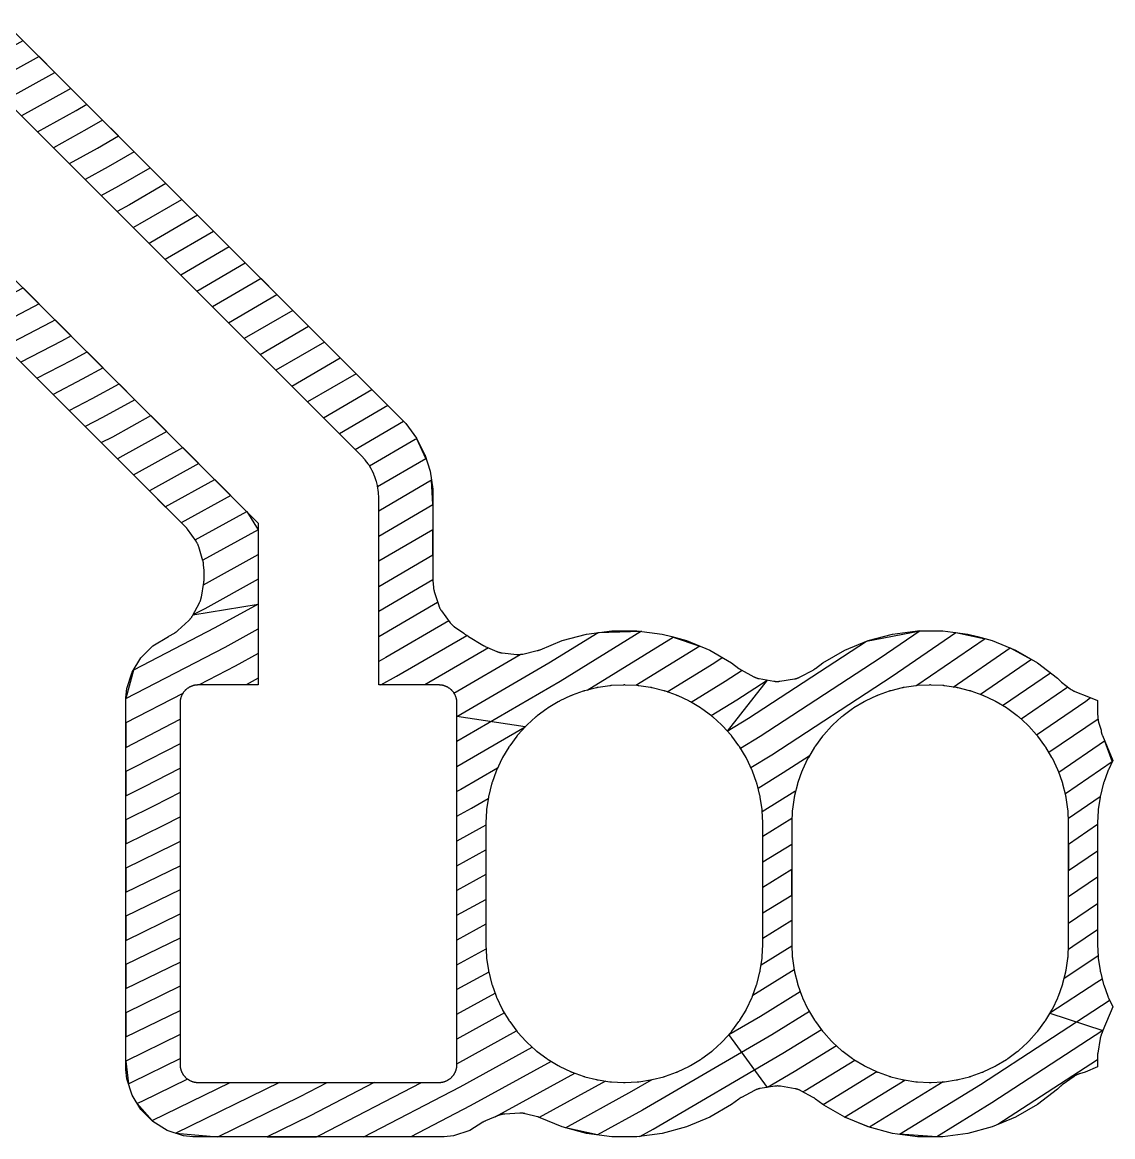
# Model space of a CAD drawing. Header units: metres. Extents: x 100 to 171, y -146 to -25.
# Drawn here: x 129.46 to 138.52, y -134.6 to -125.35 of the extents above; entities that cross this region are included whole.
import ezdxf

# ---------------------------------------------------------------- set-up
doc = ezdxf.new("R2010")
doc.units = ezdxf.units.M

msp = doc.modelspace()

# ---------------------------------------------------------------- linework, layer by layer
for points in [[(110.0063, -108.0917), (131.4198, -129.5052), (131.4198, -130.85), (130.92, -130.85), (130.9163, -130.85), (130.9126, -130.8502), (130.909, -130.8504), (130.9053, -130.8507), (130.9016, -130.8511), (130.898, -130.8516), (130.8944, -130.8522), (130.8907, -130.8529), (130.8871, -130.8536), (130.8836, -130.8545), (130.88, -130.8554), (130.8765, -130.8565), (130.8729, -130.8576), (130.8695, -130.8588), (130.866, -130.8601), (130.8626, -130.8614), (130.8592, -130.8629), (130.8559, -130.8644), (130.8526, -130.866), (130.8493, -130.8677), (130.8461, -130.8695), (130.8429, -130.8713), (130.8398, -130.8733), (130.8367, -130.8753), (130.8336, -130.8774), (130.8306, -130.8795), (130.8277, -130.8817), (130.8248, -130.884), (130.822, -130.8864), (130.8193, -130.8889), (130.8166, -130.8914), (130.8139, -130.8939), (130.8114, -130.8966), (130.8089, -130.8993), (130.8064, -130.902), (130.804, -130.9048), (130.8017, -130.9077), (130.7995, -130.9106), (130.7974, -130.9136), (130.7953, -130.9167), (130.7933, -130.9198), (130.7913, -130.9229), (130.7895, -130.9261), (130.7877, -130.9293), (130.786, -130.9326), (130.7844, -130.9359), (130.7829, -130.9392), (130.7814, -130.9426), (130.7801, -130.946), (130.7788, -130.9495), (130.7776, -130.9529), (130.7765, -130.9565), (130.7754, -130.96), (130.7745, -130.9636), (130.7736, -130.9671), (130.7729, -130.9707), (130.7722, -130.9744), (130.7716, -130.978), (130.7711, -130.9816), (130.7707, -130.9853), (130.7704, -130.989), (130.7702, -130.9926), (130.77, -130.9963), (130.77, -131), (130.77, -134), (130.77, -134.0037), (130.7702, -134.0074), (130.7704, -134.011), (130.7707, -134.0147), (130.7711, -134.0184), (130.7716, -134.022), (130.7722, -134.0256), (130.7729, -134.0293), (130.7736, -134.0329), (130.7745, -134.0364), (130.7754, -134.04), (130.7765, -134.0435), (130.7776, -134.0471), (130.7788, -134.0505), (130.7801, -134.054), (130.7814, -134.0574), (130.7829, -134.0608), (130.7844, -134.0641), (130.786, -134.0674), (130.7877, -134.0707), (130.7895, -134.0739), (130.7913, -134.0771), (130.7933, -134.0802), (130.7953, -134.0833), (130.7974, -134.0864), (130.7995, -134.0894), (130.8017, -134.0923), (130.804, -134.0952), (130.8064, -134.098), (130.8089, -134.1007), (130.8114, -134.1034), (130.8139, -134.1061), (130.8166, -134.1086), (130.8193, -134.1111), (130.822, -134.1136), (130.8248, -134.116), (130.8277, -134.1183), (130.8306, -134.1205), (130.8336, -134.1226), (130.8367, -134.1247), (130.8398, -134.1267), (130.8429, -134.1287), (130.8461, -134.1305), (130.8493, -134.1323), (130.8526, -134.134), (130.8559, -134.1356), (130.8592, -134.1371), (130.8626, -134.1386), (130.866, -134.1399), (130.8695, -134.1412), (130.8729, -134.1424), (130.8765, -134.1435), (130.88, -134.1446), (130.8836, -134.1455), (130.8871, -134.1464), (130.8907, -134.1471), (130.8944, -134.1478), (130.898, -134.1484), (130.9016, -134.1489), (130.9053, -134.1493), (130.909, -134.1496), (130.9126, -134.1498), (130.9163, -134.15), (130.92, -134.15), (132.92, -134.15), (132.9237, -134.15), (132.9274, -134.1498), (132.931, -134.1496), (132.9347, -134.1493), (132.9384, -134.1489), (132.942, -134.1484), (132.9456, -134.1478), (132.9493, -134.1471), (132.9529, -134.1464), (132.9564, -134.1455), (132.96, -134.1446), (132.9635, -134.1435), (132.9671, -134.1424), (132.9705, -134.1412), (132.974, -134.1399), (132.9774, -134.1386), (132.9808, -134.1371), (132.9841, -134.1356), (132.9874, -134.134), (132.9907, -134.1323), (132.9939, -134.1305), (132.9971, -134.1287), (133.0002, -134.1267), (133.0033, -134.1247), (133.0064, -134.1226), (133.0094, -134.1205), (133.0123, -134.1183), (133.0152, -134.116), (133.018, -134.1136), (133.0207, -134.1111), (133.0234, -134.1086), (133.0261, -134.1061), (133.0286, -134.1034), (133.0311, -134.1007), (133.0336, -134.098), (133.036, -134.0952), (133.0383, -134.0923), (133.0405, -134.0894), (133.0426, -134.0864), (133.0447, -134.0833), (133.0467, -134.0802), (133.0487, -134.0771), (133.0505, -134.0739), (133.0523, -134.0707), (133.054, -134.0674), (133.0556, -134.0641), (133.0571, -134.0608), (133.0586, -134.0574), (133.0599, -134.054), (133.0612, -134.0505), (133.0624, -134.0471), (133.0635, -134.0435), (133.0646, -134.04), (133.0655, -134.0364), (133.0664, -134.0329), (133.0671, -134.0293), (133.0678, -134.0256), (133.0684, -134.022), (133.0689, -134.0184), (133.0693, -134.0147), (133.0696, -134.011), (133.0698, -134.0074), (133.07, -134.0037), (133.07, -134), (133.07, -131), (133.07, -130.9963), (133.0698, -130.9926), (133.0696, -130.989), (133.0693, -130.9853), (133.0689, -130.9816), (133.0684, -130.978), (133.0678, -130.9744), (133.0671, -130.9707), (133.0664, -130.9671), (133.0655, -130.9636), (133.0646, -130.96), (133.0635, -130.9565), (133.0624, -130.9529), (133.0612, -130.9495), (133.0599, -130.946), (133.0586, -130.9426), (133.0571, -130.9392), (133.0556, -130.9359), (133.054, -130.9326), (133.0523, -130.9293), (133.0505, -130.9261), (133.0487, -130.9229), (133.0467, -130.9198), (133.0447, -130.9167), (133.0426, -130.9136), (133.0405, -130.9106), (133.0383, -130.9077), (133.036, -130.9048), (133.0336, -130.902), (133.0311, -130.8993), (133.0286, -130.8966), (133.0261, -130.8939), (133.0234, -130.8914), (133.0207, -130.8889), (133.018, -130.8864), (133.0152, -130.884), (133.0123, -130.8817), (133.0094, -130.8795), (133.0064, -130.8774), (133.0033, -130.8753), (133.0002, -130.8733), (132.9971, -130.8713), (132.9939, -130.8695), (132.9907, -130.8677), (132.9874, -130.866), (132.9841, -130.8644), (132.9808, -130.8629), (132.9774, -130.8614), (132.974, -130.8601), (132.9705, -130.8588), (132.9671, -130.8576), (132.9635, -130.8565), (132.96, -130.8554), (132.9564, -130.8545), (132.9529, -130.8536), (132.9493, -130.8529), (132.9456, -130.8522), (132.942, -130.8516), (132.9384, -130.8511), (132.9347, -130.8507), (132.931, -130.8504), (132.9274, -130.8502), (132.9237, -130.85), (132.92, -130.85), (132.4202, -130.85), (132.4202, -129.298), (132.4201, -129.2943), (132.42, -129.2906), (132.4183, -129.2563), (132.4181, -129.2526), (132.4178, -129.249), (132.4174, -129.2453), (132.4169, -129.2417), (132.4118, -129.2077), (132.4112, -129.204), (132.4106, -129.2004), (132.4098, -129.1968), (132.409, -129.1932), (132.4006, -129.1599), (132.3997, -129.1563), (132.3986, -129.1528), (132.3975, -129.1493), (132.3963, -129.1458), (132.3848, -129.1135), (132.3835, -129.11), (132.3821, -129.1066), (132.3807, -129.1032), (132.3791, -129.0999), (132.3644, -129.0688), (132.3628, -129.0655), (132.3611, -129.0622), (132.3593, -129.059), (132.3575, -129.0558), (132.3398, -129.0263), (132.3379, -129.0232), (132.3359, -129.0201), (132.3338, -129.0171), (132.3316, -129.0141), (132.3112, -128.9865), (132.3089, -128.9836), (132.3066, -128.9807), (132.3043, -128.9779), (132.3018, -128.9751), (132.2788, -128.9497), (132.2762, -128.947), (132.2737, -128.9443), (110.8602, -107.5308)], [(127.1201, -123.1539), (132.645, -128.6788), (132.7329, -128.7998), (132.8009, -128.9333), (132.8018, -128.9359), (132.8471, -129.0754), (132.8705, -129.2232), (132.8705, -129.9749), (132.8705, -129.9784), (132.8707, -129.982), (132.8709, -129.9855), (132.8747, -130.0386), (132.875, -130.0421), (132.8753, -130.0457), (132.8758, -130.0492), (132.8763, -130.0527), (132.877, -130.0562), (132.8777, -130.0597), (132.8785, -130.0631), (132.8793, -130.0666), (132.8803, -130.07), (132.8813, -130.0734), (132.9186, -130.1907), (132.9198, -130.1943), (132.9211, -130.1979), (132.9225, -130.2015), (132.924, -130.205), (132.9255, -130.2085), (132.9272, -130.2119), (132.9289, -130.2153), (132.9307, -130.2187), (132.9327, -130.222), (132.9347, -130.2252), (132.9367, -130.2284), (132.9389, -130.2316), (132.9411, -130.2347), (133.0145, -130.3335), (133.0168, -130.3366), (133.0192, -130.3395), (133.0216, -130.3425), (133.0242, -130.3453), (133.0268, -130.3481), (133.0295, -130.3508), (133.0322, -130.3535), (133.035, -130.356), (133.0379, -130.3585), (133.0409, -130.361), (133.0439, -130.3633), (133.0469, -130.3656), (133.05, -130.3678), (133.1258, -130.4198), (133.127, -130.4208), (133.1299, -130.4231), (133.1329, -130.4253), (133.1359, -130.4274), (133.1389, -130.4295), (133.1421, -130.4314), (133.1483, -130.4353), (133.1515, -130.4375), (133.1545, -130.4395), (133.1575, -130.4414), (133.1605, -130.4432), (133.1636, -130.445), (133.1667, -130.4466), (133.1668, -130.4467), (133.2846, -130.5194), (133.2877, -130.5212), (133.2908, -130.5229), (133.2939, -130.5246), (133.297, -130.5262), (133.3002, -130.5278), (133.3035, -130.5292), (133.4005, -130.5715), (133.4038, -130.5729), (133.4071, -130.5742), (133.4104, -130.5754), (133.4138, -130.5765), (133.4172, -130.5776), (133.4206, -130.5786), (133.424, -130.5795), (133.4275, -130.5803), (133.4309, -130.581), (133.4344, -130.5817), (133.4379, -130.5823), (133.4414, -130.5827), (133.4449, -130.5832), (133.5674, -130.5959), (133.5712, -130.5962), (133.575, -130.5964), (133.5788, -130.5966), (133.5826, -130.5967), (133.5865, -130.5966), (133.5903, -130.5965), (133.5941, -130.5962), (133.5979, -130.5959), (133.6017, -130.5955), (133.6055, -130.5949), (133.6092, -130.5943), (133.613, -130.5936), (133.6167, -130.5928), (133.7366, -130.565), (133.7401, -130.5642), (133.7435, -130.5633), (133.7469, -130.5623), (133.7503, -130.5612), (133.7536, -130.56), (133.7569, -130.5588), (133.7602, -130.5575), (133.9444, -130.4812), (134.1471, -130.4269), (134.3551, -130.3995), (134.5649, -130.3995), (134.7729, -130.4269), (134.8541, -130.4486), (134.9756, -130.4812), (135.1694, -130.5615), (135.3511, -130.6664), (135.411, -130.7123), (135.4142, -130.7147), (135.4174, -130.717), (135.4207, -130.7192), (135.4241, -130.7213), (135.4275, -130.7233), (135.4309, -130.7253), (135.5347, -130.7814), (135.538, -130.7832), (135.5414, -130.7848), (135.5448, -130.7864), (135.5482, -130.7879), (135.5517, -130.7893), (135.5552, -130.7906), (135.5587, -130.7918), (135.5623, -130.793), (135.5658, -130.794), (135.5695, -130.795), (135.5731, -130.7958), (135.5767, -130.7966), (135.5804, -130.7973), (135.7017, -130.8184), (135.7055, -130.819), (135.7093, -130.8195), (135.7131, -130.8199), (135.7169, -130.8202), (135.7207, -130.8205), (135.7245, -130.8206), (135.7283, -130.8206), (135.7321, -130.8205), (135.7359, -130.8204), (135.7397, -130.8201), (135.7435, -130.8198), (135.7473, -130.8193), (135.7511, -130.8187), (135.8727, -130.7993), (135.8764, -130.7987), (135.8802, -130.7979), (135.8839, -130.7971), (135.8876, -130.7961), (135.8913, -130.7951), (135.8949, -130.794), (135.8985, -130.7928), (135.9021, -130.7915), (135.9057, -130.7901), (135.9092, -130.7886), (135.9127, -130.787), (135.9161, -130.7854), (135.9195, -130.7836), (136.0282, -130.7258), (136.0313, -130.7241), (136.0343, -130.7223), (136.0374, -130.7204), (136.0403, -130.7185), (136.0433, -130.7165), (136.0462, -130.7145), (136.049, -130.7123), (136.1089, -130.6664), (136.2906, -130.5615), (136.4844, -130.4812), (136.6871, -130.4269), (136.8951, -130.3995), (137.1049, -130.3995), (137.3129, -130.4269), (137.3941, -130.4486), (137.5156, -130.4812), (137.7094, -130.5615), (137.8911, -130.6664), (138.0575, -130.7941), (138.0766, -130.8132), (138.0793, -130.8158), (138.082, -130.8183), (138.0848, -130.8207), (138.0876, -130.8231), (138.0905, -130.8255), (138.1635, -130.8822), (138.1664, -130.8844), (138.1693, -130.8865), (138.1723, -130.8886), (138.1753, -130.8906), (138.1784, -130.8925), (138.1815, -130.8943), (138.1847, -130.896), (138.1879, -130.8977), (138.1911, -130.8993), (138.1944, -130.9008), (138.1977, -130.9023), (138.2011, -130.9036), (138.3144, -130.9479), (138.39, -130.9791), (138.39, -131.0693), (138.39, -131.0725), (138.3901, -131.0756), (138.3903, -131.0788), (138.3933, -131.1261), (138.3936, -131.1299), (138.394, -131.1336), (138.3945, -131.1374), (138.395, -131.1412), (138.3957, -131.1449), (138.3965, -131.1487), (138.3973, -131.1524), (138.3983, -131.1561), (138.3994, -131.1597), (138.4192, -131.2259), (138.4194, -131.2275), (138.4198, -131.2312), (138.4203, -131.2348), (138.4209, -131.2385), (138.4215, -131.2421), (138.4223, -131.2457), (138.4232, -131.2493), (138.4241, -131.2528), (138.4251, -131.2563), (138.4262, -131.2599), (138.4274, -131.2633), (138.4287, -131.2668), (138.4301, -131.2702), (138.4689, -131.364), (138.5161, -131.4779), (138.4805, -131.5532), (138.479, -131.5565), (138.4775, -131.5599), (138.4762, -131.5633), (138.4749, -131.5668), (138.4418, -131.6592), (138.4406, -131.6627), (138.4395, -131.6662), (138.4385, -131.6697), (138.4376, -131.6733), (138.4137, -131.7685), (138.4129, -131.772), (138.4121, -131.7756), (138.4114, -131.7793), (138.4108, -131.7829), (138.3964, -131.88), (138.3959, -131.8836), (138.3955, -131.8873), (138.3952, -131.8909), (138.395, -131.8946), (138.3902, -131.9926), (138.39, -131.9963), (138.39, -132), (138.39, -133), (138.39, -133.0037), (138.3902, -133.0074), (138.395, -133.1054), (138.3952, -133.1091), (138.3955, -133.1127), (138.3959, -133.1164), (138.3964, -133.12), (138.4108, -133.2171), (138.4114, -133.2207), (138.4121, -133.2244), (138.4129, -133.228), (138.4137, -133.2315), (138.4376, -133.3267), (138.4385, -133.3303), (138.4395, -133.3338), (138.4406, -133.3373), (138.4418, -133.3408), (138.4749, -133.4332), (138.4762, -133.4367), (138.4775, -133.4401), (138.479, -133.4435), (138.4805, -133.4468), (138.5161, -133.5221), (138.4348, -133.7185), (138.4301, -133.7298), (138.4285, -133.7339), (138.4201, -133.7559), (138.4188, -133.7594), (138.4176, -133.7629), (138.4165, -133.7665), (138.4155, -133.7701), (138.4146, -133.7737), (138.4137, -133.7773), (138.413, -133.7809), (138.4123, -133.7846), (138.392, -133.906), (138.3915, -133.9095), (138.391, -133.913), (138.3907, -133.9166), (138.3904, -133.9201), (138.3902, -133.9236), (138.39, -133.9272), (138.39, -133.9307), (138.39, -134.0211), (138.2881, -134.0633), (138.2401, -134.0776), (138.2364, -134.0787), (138.2328, -134.08), (138.2292, -134.0813), (138.2257, -134.0827), (138.2222, -134.0842), (138.2187, -134.0858), (138.2153, -134.0875), (138.2119, -134.0892), (138.2086, -134.0911), (138.2053, -134.093), (138.202, -134.095), (138.1988, -134.0971), (138.1957, -134.0993), (138.0955, -134.1708), (138.0927, -134.1729), (138.0898, -134.1751), (138.0871, -134.1773), (138.0844, -134.1796), (138.0817, -134.182), (138.0791, -134.1844), (138.0766, -134.1868), (138.0575, -134.2059), (137.8911, -134.3336), (137.7094, -134.4385), (137.5156, -134.5188), (137.3129, -134.5731), (137.1049, -134.6005), (136.8951, -134.6005), (136.6871, -134.5731), (136.4844, -134.5188), (136.2906, -134.4385), (136.1178, -134.3388), (136.1089, -134.3336), (136.049, -134.2877), (136.0458, -134.2853), (136.0426, -134.283), (136.0393, -134.2808), (136.0359, -134.2787), (136.0325, -134.2767), (136.0291, -134.2747), (135.9253, -134.2186), (135.922, -134.2168), (135.9186, -134.2152), (135.9152, -134.2136), (135.9118, -134.2121), (135.9083, -134.2107), (135.9048, -134.2094), (135.9013, -134.2082), (135.8977, -134.207), (135.8941, -134.206), (135.8905, -134.205), (135.8869, -134.2042), (135.8832, -134.2034), (135.8796, -134.2027), (135.7583, -134.1816), (135.7545, -134.181), (135.7507, -134.1805), (135.7469, -134.1801), (135.7431, -134.1797), (135.7393, -134.1795), (135.7355, -134.1794), (135.7317, -134.1794), (135.7279, -134.1795), (135.7241, -134.1796), (135.7203, -134.1799), (135.7165, -134.1802), (135.7127, -134.1807), (135.7089, -134.1813), (135.5873, -134.2007), (135.5836, -134.2013), (135.5798, -134.2021), (135.5761, -134.2029), (135.5724, -134.2039), (135.5687, -134.2049), (135.5651, -134.206), (135.5615, -134.2072), (135.5579, -134.2085), (135.5543, -134.2099), (135.5508, -134.2114), (135.5473, -134.213), (135.5439, -134.2146), (135.5405, -134.2164), (135.4318, -134.2742), (135.4287, -134.2759), (135.4257, -134.2777), (135.4226, -134.2796), (135.4197, -134.2815), (135.4167, -134.2835), (135.4138, -134.2855), (135.411, -134.2877), (135.3511, -134.3336), (135.1694, -134.4385), (134.9756, -134.5188), (134.7729, -134.5731), (134.5649, -134.6005), (134.3551, -134.6005), (134.1471, -134.5731), (133.9444, -134.5188), (133.7602, -134.4425), (133.7569, -134.4412), (133.7536, -134.44), (133.7503, -134.4388), (133.7469, -134.4377), (133.7435, -134.4367), (133.74, -134.4358), (133.6375, -134.4095), (133.634, -134.4087), (133.6306, -134.4079), (133.6271, -134.4073), (133.6236, -134.4067), (133.6201, -134.4061), (133.6166, -134.4057), (133.613, -134.4054), (133.6095, -134.4051), (133.606, -134.4049), (133.6024, -134.4049), (133.5989, -134.4048), (133.5953, -134.4049), (133.5918, -134.4051), (133.4689, -134.412), (133.4651, -134.4123), (133.4613, -134.4127), (133.4575, -134.4131), (133.4537, -134.4137), (133.4499, -134.4143), (133.4462, -134.4151), (133.4425, -134.4159), (133.4388, -134.4169), (133.4351, -134.4179), (133.4315, -134.419), (133.4278, -134.4202), (133.4243, -134.4215), (133.4207, -134.4229), (133.3067, -134.4694), (133.3034, -134.4708), (133.3002, -134.4723), (133.297, -134.4738), (133.2939, -134.4754), (133.2907, -134.4771), (133.2877, -134.4788), (133.2846, -134.4806), (133.1755, -134.5479), (133.0412, -134.5924), (132.9624, -134.6005), (130.8776, -134.6005), (130.7988, -134.5924), (130.6645, -134.5479), (130.545, -134.4742), (130.4458, -134.375), (130.3721, -134.2555), (130.3276, -134.1212), (130.3195, -134.0424), (130.3195, -130.9576), (130.3276, -130.8788), (130.3721, -130.7445), (130.4457, -130.625), (130.545, -130.5258), (130.6732, -130.4467), (130.6733, -130.4466), (130.6765, -130.4449), (130.723, -130.4191), (130.726, -130.4173), (130.7291, -130.4155), (130.7321, -130.4136), (130.735, -130.4116), (130.7379, -130.4096), (130.7408, -130.4074), (130.7436, -130.4053), (130.7463, -130.403), (130.749, -130.4007), (130.7517, -130.3983), (130.8422, -130.315), (130.845, -130.3123), (130.8477, -130.3096), (130.8503, -130.3069), (130.8529, -130.3041), (130.8554, -130.3012), (130.8578, -130.2982), (130.8602, -130.2952), (130.8624, -130.2921), (130.8646, -130.289), (130.8667, -130.2858), (130.8688, -130.2826), (130.8707, -130.2793), (130.8726, -130.276), (130.9312, -130.1677), (130.9329, -130.1643), (130.9346, -130.1609), (130.9362, -130.1574), (130.9377, -130.1539), (130.9391, -130.1504), (130.9405, -130.1468), (130.9417, -130.1432), (130.9429, -130.1396), (130.9439, -130.1359), (130.9449, -130.1322), (130.9457, -130.1285), (130.9465, -130.1248), (130.9472, -130.121), (130.9675, -129.9996), (130.968, -129.9961), (130.9685, -129.9926), (130.9688, -129.989), (130.9691, -129.9855), (130.9693, -129.982), (130.9695, -129.9784), (130.9695, -129.9749), (130.9695, -129.9088), (130.9695, -129.9057), (130.9694, -129.9026), (130.9692, -129.8995), (130.9663, -129.8532), (130.9661, -129.8494), (130.9657, -129.8457), (130.9652, -129.8419), (130.9646, -129.8381), (130.964, -129.8344), (130.9632, -129.8307), (130.9624, -129.827), (130.9614, -129.8233), (130.9604, -129.8197), (130.9253, -129.7017), (130.9241, -129.6981), (130.9229, -129.6944), (130.9216, -129.6909), (130.9202, -129.6873), (130.9187, -129.6838), (130.9171, -129.6803), (130.9154, -129.6769), (130.9136, -129.6735), (130.9118, -129.6702), (130.9099, -129.6669), (130.9078, -129.6637), (130.9058, -129.6605), (130.9036, -129.6573), (130.832, -129.5571), (130.8299, -129.5543), (130.8278, -129.5515), (130.8256, -129.5487), (130.8233, -129.546), (130.8209, -129.5434), (130.8185, -129.5408), (130.816, -129.5382), (109.635, -108.3572)], [(129.8631, -125.8969), (129.8188, -125.9227), (129.4533, -126.1239), (129.3207, -125.9914), (129.7301, -125.7661), (129.7315, -125.7653), (129.599, -125.6328), (129.1882, -125.8589), (129.0557, -125.7264), (129.4665, -125.5003)], [(129.5858, -126.2564), (129.9076, -126.0793), (129.9947, -126.0285)], [(129.8508, -126.5214), (130.085, -126.3925), (130.258, -126.2917), (130.1263, -126.1601), (129.9963, -126.2359), (129.7183, -126.3889)], [(130.916, -126.9498), (130.5286, -127.1756), (130.5134, -127.184), (130.3809, -127.0515), (130.4399, -127.019), (130.7844, -126.8182), (130.6528, -126.6866), (130.3512, -126.8624), (130.2483, -126.919), (130.1158, -126.7865), (130.2625, -126.7058), (130.5212, -126.555), (130.3896, -126.4234), (130.1737, -126.5492), (129.9833, -126.654)], [(130.6453, -127.3159), (131.0477, -127.0814)], [(131.435, -128.1056), (131.8373, -127.8711), (131.7057, -127.7395), (131.3034, -127.974), (131.1718, -127.8424), (131.5741, -127.6079), (131.4425, -127.4763), (131.0401, -127.7108), (130.9085, -127.5792), (131.3109, -127.3447), (131.1793, -127.2131), (130.7769, -127.4476)], [(129.0477, -127.7699), (129.467, -127.5524), (129.6005, -127.6859), (129.1812, -127.9035)], [(129.3147, -128.037), (129.702, -127.836), (129.7334, -127.8188), (129.8659, -127.9513), (129.7869, -127.9948), (129.4482, -128.1705), (129.5818, -128.304), (129.8717, -128.1535), (129.9984, -128.0838), (130.1309, -128.2163), (129.9566, -128.3123), (129.7153, -128.4375), (129.8488, -128.571), (130.0414, -128.471), (130.2634, -128.3488), (130.396, -128.4813), (130.1263, -128.6297), (129.9823, -128.7045), (130.1158, -128.838), (130.2111, -128.7885), (130.5285, -128.6138), (130.661, -128.7463), (130.296, -128.9472), (130.2493, -128.9715), (130.3827, -129.1049), (130.7935, -128.8789), (130.926, -129.0114), (130.5152, -129.2375), (130.6478, -129.37), (131.0585, -129.1439), (131.191, -129.2764), (130.7803, -129.5025)], [(131.6982, -128.3689), (132.1006, -128.1344), (131.969, -128.0028), (131.5666, -128.2373)], [(131.9615, -128.6321), (132.3638, -128.3976), (132.2322, -128.266), (131.8298, -128.5005)], [(132.2247, -128.8953), (132.627, -128.6608), (132.4954, -128.5292), (132.0931, -128.7637)], [(132.4111, -129.2033), (132.8126, -128.9693), (132.7358, -128.8054), (132.723, -128.8132), (132.3444, -129.0339)], [(132.8705, -129.9772), (132.4202, -130.2397), (132.4202, -130.0313), (132.8705, -129.7689), (132.8705, -129.5606), (132.4202, -129.823), (132.4202, -129.6147), (132.8705, -129.3522), (132.859, -129.1506), (132.4202, -129.4064)], [(130.8947, -129.6449), (131.3236, -129.4089), (131.4198, -129.5614), (130.959, -129.815)], [(130.9645, -130.0174), (131.4198, -129.7668), (131.4198, -129.9723), (130.9748, -130.2172), (130.8769, -130.268), (131.4198, -130.1777), (131.0596, -130.376), (130.3828, -130.7271), (130.3195, -130.9627), (131.1445, -130.5347), (131.4198, -130.3832), (131.4198, -130.5886), (131.2293, -130.6934), (130.9276, -130.85)], [(133.0023, -130.3171), (132.4805, -130.6212), (132.4202, -130.6544), (132.4202, -130.448), (132.9097, -130.1627)], [(133.3319, -130.5416), (132.8027, -130.85), (132.438, -130.85), (132.5692, -130.7778), (133.1523, -130.438)], [(133.07, -131.5275), (133.6376, -131.1967), (133.07, -131.1109), (133.8335, -130.6659), (134.2416, -130.4144), (134.6012, -130.4043), (133.926, -130.8203), (133.07, -131.3192)], [(134.1509, -130.8931), (134.8668, -130.452), (135.0874, -130.5275), (134.5566, -130.8546)], [(135.1807, -131.1043), (135.3948, -130.9723), (135.6462, -130.8088), (135.3151, -131.2328), (135.4911, -131.1244), (136.4717, -130.4865), (136.9173, -130.3995), (136.5854, -130.6272), (135.5874, -131.2765), (135.4255, -131.3762)], [(135.5109, -131.535), (135.6837, -131.4286), (136.6854, -130.7769), (137.2144, -130.4139), (137.4573, -130.4656), (136.8891, -130.8554)], [(137.1905, -130.8669), (137.6634, -130.5424), (137.8421, -130.6381), (137.4176, -130.9293)], [(133.045, -130.9171), (133.5959, -130.5961)], [(134.8149, -130.9069), (135.2022, -130.6682), (135.2737, -130.6217)], [(135.4383, -130.7293), (135.2985, -130.8203), (135.0163, -130.9941)], [(131.4198, -130.7941), (131.3182, -130.85)], [(137.6017, -131.0213), (137.9987, -130.7489)], [(130.7933, -130.9197), (130.3195, -131.1655), (130.3195, -131.3683), (130.77, -131.1345)], [(134.4526, -134.1498), (134.4563, -134.15), (134.46, -134.15), (134.4637, -134.15), (134.4674, -134.1498), (134.5654, -134.145), (134.5691, -134.1448), (134.5727, -134.1445), (134.5764, -134.1441), (134.58, -134.1436), (134.6771, -134.1292), (134.6807, -134.1286), (134.6844, -134.1279), (134.688, -134.1271), (134.6915, -134.1263), (134.7867, -134.1024), (134.7903, -134.1015), (134.7938, -134.1005), (134.7973, -134.0994), (134.8008, -134.0982), (134.8932, -134.0651), (134.8967, -134.0638), (134.9001, -134.0625), (134.9035, -134.061), (134.9068, -134.0595), (134.9955, -134.0175), (134.9988, -134.0159), (135.0021, -134.0142), (135.0053, -134.0124), (135.0085, -134.0106), (135.0927, -133.9601), (135.0958, -133.9582), (135.0989, -133.9562), (135.1019, -133.9541), (135.1049, -133.952), (135.1837, -133.8935), (135.1867, -133.8913), (135.1896, -133.889), (135.1924, -133.8866), (135.1951, -133.8842), (135.2678, -133.8182), (135.2705, -133.8157), (135.2732, -133.8132), (135.2757, -133.8105), (135.2782, -133.8078), (135.3442, -133.7351), (135.3466, -133.7324), (135.349, -133.7296), (135.3513, -133.7267), (135.3535, -133.7237), (135.412, -133.6449), (135.4141, -133.6419), (135.4162, -133.6389), (135.4182, -133.6358), (135.4201, -133.6327), (135.4706, -133.5485), (135.4724, -133.5453), (135.4742, -133.5421), (135.4759, -133.5388), (135.4775, -133.5355), (135.5195, -133.4468), (135.521, -133.4435), (135.5225, -133.4401), (135.5238, -133.4367), (135.5251, -133.4332), (135.5582, -133.3408), (135.5594, -133.3373), (135.5605, -133.3338), (135.5615, -133.3303), (135.5624, -133.3267), (135.5863, -133.2315), (135.5871, -133.228), (135.5879, -133.2244), (135.5886, -133.2207), (135.5892, -133.2171), (135.6036, -133.12), (135.6041, -133.1164), (135.6045, -133.1127), (135.6048, -133.1091), (135.605, -133.1054), (135.6098, -133.0074), (135.61, -133.0037), (135.61, -133), (135.61, -132), (135.61, -131.9963), (135.6098, -131.9926), (135.605, -131.8946), (135.6048, -131.8909), (135.6045, -131.8873), (135.6041, -131.8836), (135.6036, -131.88), (135.5892, -131.7829), (135.5886, -131.7793), (135.5879, -131.7756), (135.5871, -131.772), (135.5863, -131.7685), (135.5624, -131.6733), (135.5615, -131.6697), (135.5605, -131.6662), (135.5594, -131.6627), (135.5582, -131.6592), (135.5251, -131.5668), (135.5238, -131.5633), (135.5225, -131.5599), (135.521, -131.5565), (135.5195, -131.5532), (135.4775, -131.4645), (135.4759, -131.4612), (135.4742, -131.4579), (135.4724, -131.4547), (135.4706, -131.4515), (135.4201, -131.3673), (135.4182, -131.3642), (135.4162, -131.3611), (135.4141, -131.3581), (135.412, -131.3551), (135.3535, -131.2763), (135.3513, -131.2733), (135.349, -131.2704), (135.3466, -131.2676), (135.3442, -131.2649), (135.2782, -131.1922), (135.2757, -131.1895), (135.2732, -131.1868), (135.2705, -131.1843), (135.2678, -131.1818), (135.1951, -131.1158), (135.1924, -131.1134), (135.1896, -131.111), (135.1867, -131.1087), (135.1837, -131.1065), (135.1049, -131.048), (135.1019, -131.0459), (135.0989, -131.0438), (135.0958, -131.0418), (135.0927, -131.0399), (135.0085, -130.9894), (135.0053, -130.9876), (135.0021, -130.9858), (134.9988, -130.9841), (134.9955, -130.9825), (134.9068, -130.9405), (134.9035, -130.939), (134.9001, -130.9375), (134.8967, -130.9362), (134.8932, -130.9349), (134.8008, -130.9018), (134.7973, -130.9006), (134.7938, -130.8995), (134.7903, -130.8985), (134.7867, -130.8976), (134.6915, -130.8737), (134.688, -130.8729), (134.6844, -130.8721), (134.6807, -130.8714), (134.6771, -130.8708), (134.58, -130.8564), (134.5764, -130.8559), (134.5727, -130.8555), (134.5691, -130.8552), (134.5654, -130.855), (134.4674, -130.8502), (134.4637, -130.85), (134.46, -130.85), (134.4563, -130.85), (134.4526, -130.8502), (134.3546, -130.855), (134.3509, -130.8552), (134.3473, -130.8555), (134.3436, -130.8559), (134.34, -130.8564), (134.2429, -130.8708), (134.2393, -130.8714), (134.2356, -130.8721), (134.232, -130.8729), (134.2285, -130.8737), (134.1333, -130.8976), (134.1297, -130.8985), (134.1262, -130.8995), (134.1227, -130.9006), (134.1192, -130.9018), (134.0268, -130.9349), (134.0233, -130.9362), (134.0199, -130.9375), (134.0165, -130.939), (134.0132, -130.9405), (133.9245, -130.9825), (133.9212, -130.9841), (133.9179, -130.9858), (133.9147, -130.9876), (133.9115, -130.9894), (133.8273, -131.0399), (133.8242, -131.0418), (133.8211, -131.0438), (133.8181, -131.0459), (133.8151, -131.048), (133.7363, -131.1065), (133.7333, -131.1087), (133.7304, -131.111), (133.7276, -131.1134), (133.7249, -131.1158), (133.6522, -131.1818), (133.6495, -131.1843), (133.6468, -131.1868), (133.6443, -131.1895), (133.6418, -131.1922), (133.5758, -131.2649), (133.5734, -131.2676), (133.571, -131.2704), (133.5687, -131.2733), (133.5665, -131.2763), (133.508, -131.3551), (133.5059, -131.3581), (133.5038, -131.3611), (133.5018, -131.3642), (133.4999, -131.3673), (133.4494, -131.4515), (133.4476, -131.4547), (133.4458, -131.4579), (133.4441, -131.4612), (133.4425, -131.4645), (133.4005, -131.5532), (133.399, -131.5565), (133.3975, -131.5599), (133.3962, -131.5633), (133.3949, -131.5668), (133.3618, -131.6592), (133.3606, -131.6627), (133.3595, -131.6662), (133.3585, -131.6697), (133.3576, -131.6733), (133.3337, -131.7685), (133.3329, -131.772), (133.3321, -131.7756), (133.3314, -131.7793), (133.3308, -131.7829), (133.3164, -131.88), (133.3159, -131.8836), (133.3155, -131.8873), (133.3152, -131.8909), (133.315, -131.8946), (133.3102, -131.9926), (133.31, -131.9963), (133.31, -132), (133.31, -133), (133.31, -133.0037), (133.3102, -133.0074), (133.315, -133.1054), (133.3152, -133.1091), (133.3155, -133.1127), (133.3159, -133.1164), (133.3164, -133.12), (133.3308, -133.2171), (133.3314, -133.2207), (133.3321, -133.2244), (133.3329, -133.228), (133.3337, -133.2315), (133.3576, -133.3267), (133.3585, -133.3303), (133.3595, -133.3338), (133.3606, -133.3373), (133.3618, -133.3408), (133.3949, -133.4332), (133.3962, -133.4367), (133.3975, -133.4401), (133.399, -133.4435), (133.4005, -133.4468), (133.4425, -133.5355), (133.4441, -133.5388), (133.4458, -133.5421), (133.4476, -133.5453), (133.4494, -133.5485), (133.4999, -133.6327), (133.5018, -133.6358), (133.5038, -133.6389), (133.5059, -133.6419), (133.508, -133.6449), (133.5665, -133.7237), (133.5687, -133.7267), (133.571, -133.7296), (133.5734, -133.7324), (133.5758, -133.7351), (133.6418, -133.8078), (133.6443, -133.8105), (133.6468, -133.8132), (133.6495, -133.8157), (133.6522, -133.8182), (133.7249, -133.8842), (133.7276, -133.8866), (133.7304, -133.889), (133.7333, -133.8913), (133.7363, -133.8935), (133.8151, -133.952), (133.8181, -133.9541), (133.8211, -133.9562), (133.8242, -133.9582), (133.8273, -133.9601), (133.9115, -134.0106), (133.9147, -134.0124), (133.9179, -134.0142), (133.9212, -134.0159), (133.9245, -134.0175), (134.0132, -134.0595), (134.0165, -134.061), (134.0199, -134.0625), (134.0233, -134.0638), (134.0268, -134.0651), (134.1192, -134.0982), (134.1227, -134.0994), (134.1262, -134.1005), (134.1297, -134.1015), (134.1333, -134.1024), (134.2285, -134.1263), (134.232, -134.1271), (134.2356, -134.1279), (134.2393, -134.1286), (134.2429, -134.1292), (134.34, -134.1436), (134.3436, -134.1441), (134.3473, -134.1445), (134.3509, -134.1448), (134.3546, -134.145), (134.4526, -134.1498)], [(136.9926, -134.1498), (136.9963, -134.15), (137, -134.15), (137.0037, -134.15), (137.0074, -134.1498), (137.1054, -134.145), (137.1091, -134.1448), (137.1127, -134.1445), (137.1164, -134.1441), (137.12, -134.1436), (137.2171, -134.1292), (137.2207, -134.1286), (137.2244, -134.1279), (137.228, -134.1271), (137.2315, -134.1263), (137.3267, -134.1024), (137.3303, -134.1015), (137.3338, -134.1005), (137.3373, -134.0994), (137.3408, -134.0982), (137.4332, -134.0651), (137.4367, -134.0638), (137.4401, -134.0625), (137.4435, -134.061), (137.4468, -134.0595), (137.5355, -134.0175), (137.5388, -134.0159), (137.5421, -134.0142), (137.5453, -134.0124), (137.5485, -134.0106), (137.6327, -133.9601), (137.6358, -133.9582), (137.6389, -133.9562), (137.6419, -133.9541), (137.6449, -133.952), (137.7237, -133.8935), (137.7267, -133.8913), (137.7296, -133.889), (137.7324, -133.8866), (137.7351, -133.8842), (137.8078, -133.8182), (137.8105, -133.8157), (137.8132, -133.8132), (137.8157, -133.8105), (137.8182, -133.8078), (137.8842, -133.7351), (137.8866, -133.7324), (137.889, -133.7296), (137.8913, -133.7267), (137.8935, -133.7237), (137.952, -133.6449), (137.9541, -133.6419), (137.9562, -133.6389), (137.9582, -133.6358), (137.9601, -133.6327), (138.0106, -133.5485), (138.0124, -133.5453), (138.0142, -133.5421), (138.0159, -133.5388), (138.0175, -133.5355), (138.0595, -133.4468), (138.061, -133.4435), (138.0625, -133.4401), (138.0638, -133.4367), (138.0651, -133.4332), (138.0982, -133.3408), (138.0994, -133.3373), (138.1005, -133.3338), (138.1015, -133.3303), (138.1024, -133.3267), (138.1263, -133.2315), (138.1271, -133.228), (138.1279, -133.2244), (138.1286, -133.2207), (138.1292, -133.2171), (138.1436, -133.12), (138.1441, -133.1164), (138.1445, -133.1127), (138.1448, -133.1091), (138.145, -133.1054), (138.1498, -133.0074), (138.15, -133.0037), (138.15, -133), (138.15, -132), (138.15, -131.9963), (138.1498, -131.9926), (138.145, -131.8946), (138.1448, -131.8909), (138.1445, -131.8873), (138.1441, -131.8836), (138.1436, -131.88), (138.1292, -131.7829), (138.1286, -131.7793), (138.1279, -131.7756), (138.1271, -131.772), (138.1263, -131.7685), (138.1024, -131.6733), (138.1015, -131.6697), (138.1005, -131.6662), (138.0994, -131.6627), (138.0982, -131.6592), (138.0651, -131.5668), (138.0638, -131.5633), (138.0625, -131.5599), (138.061, -131.5565), (138.0595, -131.5532), (138.0175, -131.4645), (138.0159, -131.4612), (138.0142, -131.4579), (138.0124, -131.4547), (138.0106, -131.4515), (137.9601, -131.3673), (137.9582, -131.3642), (137.9562, -131.3611), (137.9541, -131.3581), (137.952, -131.3551), (137.8935, -131.2763), (137.8913, -131.2733), (137.889, -131.2704), (137.8866, -131.2676), (137.8842, -131.2649), (137.8182, -131.1922), (137.8157, -131.1895), (137.8132, -131.1868), (137.8105, -131.1843), (137.8078, -131.1818), (137.7351, -131.1158), (137.7324, -131.1134), (137.7296, -131.111), (137.7267, -131.1087), (137.7237, -131.1065), (137.6449, -131.048), (137.6419, -131.0459), (137.6389, -131.0438), (137.6358, -131.0418), (137.6327, -131.0399), (137.5485, -130.9894), (137.5453, -130.9876), (137.5421, -130.9858), (137.5388, -130.9841), (137.5355, -130.9825), (137.4468, -130.9405), (137.4435, -130.939), (137.4401, -130.9375), (137.4367, -130.9362), (137.4332, -130.9349), (137.3408, -130.9018), (137.3373, -130.9006), (137.3338, -130.8995), (137.3303, -130.8985), (137.3267, -130.8976), (137.2315, -130.8737), (137.228, -130.8729), (137.2244, -130.8721), (137.2207, -130.8714), (137.2171, -130.8708), (137.12, -130.8564), (137.1164, -130.8559), (137.1127, -130.8555), (137.1091, -130.8552), (137.1054, -130.855), (137.0074, -130.8502), (137.0037, -130.85), (137, -130.85), (136.9963, -130.85), (136.9926, -130.8502), (136.8946, -130.855), (136.8909, -130.8552), (136.8873, -130.8555), (136.8836, -130.8559), (136.88, -130.8564), (136.7829, -130.8708), (136.7793, -130.8714), (136.7756, -130.8721), (136.772, -130.8729), (136.7685, -130.8737), (136.6733, -130.8976), (136.6697, -130.8985), (136.6662, -130.8995), (136.6627, -130.9006), (136.6592, -130.9018), (136.5668, -130.9349), (136.5633, -130.9362), (136.5599, -130.9375), (136.5565, -130.939), (136.5532, -130.9405), (136.4645, -130.9825), (136.4612, -130.9841), (136.4579, -130.9858), (136.4547, -130.9876), (136.4515, -130.9894), (136.3673, -131.0399), (136.3642, -131.0418), (136.3611, -131.0438), (136.3581, -131.0459), (136.3551, -131.048), (136.2763, -131.1065), (136.2733, -131.1087), (136.2704, -131.111), (136.2676, -131.1134), (136.2649, -131.1158), (136.1922, -131.1818), (136.1895, -131.1843), (136.1868, -131.1868), (136.1843, -131.1895), (136.1818, -131.1922), (136.1158, -131.2649), (136.1134, -131.2676), (136.111, -131.2704), (136.1087, -131.2733), (136.1065, -131.2763), (136.048, -131.3551), (136.0459, -131.3581), (136.0438, -131.3611), (136.0418, -131.3642), (136.0399, -131.3673), (135.9894, -131.4515), (135.9876, -131.4547), (135.9858, -131.4579), (135.9841, -131.4612), (135.9825, -131.4645), (135.9405, -131.5532), (135.939, -131.5565), (135.9375, -131.5599), (135.9362, -131.5633), (135.9349, -131.5668), (135.9018, -131.6592), (135.9006, -131.6627), (135.8995, -131.6662), (135.8985, -131.6697), (135.8976, -131.6733), (135.8737, -131.7685), (135.8729, -131.772), (135.8721, -131.7756), (135.8714, -131.7793), (135.8708, -131.7829), (135.8564, -131.88), (135.8559, -131.8836), (135.8555, -131.8873), (135.8552, -131.8909), (135.855, -131.8946), (135.8502, -131.9926), (135.85, -131.9963), (135.85, -132), (135.85, -133), (135.85, -133.0037), (135.8502, -133.0074), (135.855, -133.1054), (135.8552, -133.1091), (135.8555, -133.1127), (135.8559, -133.1164), (135.8564, -133.12), (135.8708, -133.2171), (135.8714, -133.2207), (135.8721, -133.2244), (135.8729, -133.228), (135.8737, -133.2315), (135.8976, -133.3267), (135.8985, -133.3303), (135.8995, -133.3338), (135.9006, -133.3373), (135.9018, -133.3408), (135.9349, -133.4332), (135.9362, -133.4367), (135.9375, -133.4401), (135.939, -133.4435), (135.9405, -133.4468), (135.9825, -133.5355), (135.9841, -133.5388), (135.9858, -133.5421), (135.9876, -133.5453), (135.9894, -133.5485), (136.0399, -133.6327), (136.0418, -133.6358), (136.0438, -133.6389), (136.0459, -133.6419), (136.048, -133.6449), (136.1065, -133.7237), (136.1087, -133.7267), (136.111, -133.7296), (136.1134, -133.7324), (136.1158, -133.7351), (136.1818, -133.8078), (136.1843, -133.8105), (136.1868, -133.8132), (136.1895, -133.8157), (136.1922, -133.8182), (136.2649, -133.8842), (136.2676, -133.8866), (136.2704, -133.889), (136.2733, -133.8913), (136.2763, -133.8935), (136.3551, -133.952), (136.3581, -133.9541), (136.3611, -133.9562), (136.3642, -133.9582), (136.3673, -133.9601), (136.4515, -134.0106), (136.4547, -134.0124), (136.4579, -134.0142), (136.4612, -134.0159), (136.4645, -134.0175), (136.5532, -134.0595), (136.5565, -134.061), (136.5599, -134.0625), (136.5633, -134.0638), (136.5668, -134.0651), (136.6592, -134.0982), (136.6627, -134.0994), (136.6662, -134.1005), (136.6697, -134.1015), (136.6733, -134.1024), (136.7685, -134.1263), (136.772, -134.1271), (136.7756, -134.1279), (136.7793, -134.1286), (136.7829, -134.1292), (136.88, -134.1436), (136.8836, -134.1441), (136.8873, -134.1445), (136.8909, -134.1448), (136.8946, -134.145), (136.9926, -134.1498)], [(138.1443, -130.8673), (137.7553, -131.1342)], [(137.8837, -131.2644), (138.2926, -130.9838), (138.3322, -130.9552)], [(138.3939, -131.1326), (137.9868, -131.4119)], [(130.77, -131.3373), (130.3932, -131.5328), (130.3195, -131.5688), (130.3195, -131.7691), (130.4741, -131.6936), (130.77, -131.5401)], [(138.0679, -131.5746), (138.4481, -131.3137), (138.5109, -131.4889), (138.1229, -131.7551)], [(135.9964, -131.4398), (135.78, -131.5806), (135.5714, -131.7091)], [(133.407, -131.5394), (133.1015, -131.7175), (133.07, -131.7348)], [(130.77, -131.7428), (130.5551, -131.8544), (130.3195, -131.9693), (130.3195, -132.1696), (130.636, -132.0151), (130.77, -131.9456)], [(135.6053, -131.8997), (135.8763, -131.7327), (135.8839, -131.7277)], [(133.31, -132.0126), (133.279, -132.0307), (133.07, -132.1457), (133.07, -131.9403), (133.1903, -131.8741), (133.3293, -131.793)], [(138.148, -131.9561), (138.4123, -131.7748)], [(135.8518, -131.9592), (135.61, -132.1082)], [(138.39, -132.0084), (138.15, -132.1731), (138.15, -132.3913), (138.39, -132.2267), (138.39, -132.4449), (138.15, -132.6096)], [(130.77, -132.1484), (130.7169, -132.1759), (130.3195, -132.3699), (130.3195, -132.5702), (130.77, -132.3503), (130.77, -132.5506), (130.3195, -132.7705), (130.3195, -132.9707), (130.77, -132.7509)], [(133.31, -132.4245), (133.07, -132.5566), (133.07, -132.3512), (133.31, -132.2191)], [(135.61, -132.7424), (135.85, -132.5945), (135.85, -132.3831), (135.61, -132.531), (135.61, -132.3196), (135.85, -132.1717)], [(133.31, -132.8354), (133.07, -132.9675), (133.07, -132.7621), (133.31, -132.63)], [(138.15, -132.8279), (138.39, -132.6632)], [(135.85, -132.806), (135.61, -132.9538)], [(130.77, -132.9511), (130.3195, -133.171), (130.3195, -133.3713), (130.77, -133.1514)], [(138.39, -132.8815), (138.1854, -133.0219), (138.1479, -133.0463)], [(133.3341, -133.2331), (133.07, -133.3784), (133.07, -133.173), (133.3118, -133.0399)], [(135.5955, -133.1742), (135.8507, -133.017)], [(138.1133, -133.2835), (138.2854, -133.1715), (138.3946, -133.0966)], [(135.8707, -133.216), (135.5271, -133.4278)], [(138.4287, -133.2915), (138.3854, -133.3212), (137.9943, -133.5756), (138.4347, -133.7185), (137.5134, -134.318), (137.0548, -134.6005), (136.744, -134.5806), (137.4171, -134.1659), (138.4854, -133.4708), (138.4903, -133.4675)], [(130.77, -133.3517), (130.3195, -133.5716), (130.3195, -133.7719), (130.77, -133.552)], [(133.4638, -133.5726), (133.07, -133.7893), (133.07, -133.5839), (133.3865, -133.4097)], [(136.2219, -133.8452), (135.8693, -134.0625), (135.6492, -134.1908), (135.3278, -133.7532), (135.5917, -133.5993), (135.9216, -133.3961)], [(135.9969, -133.5611), (135.6842, -133.7537), (134.6098, -134.3799), (134.2373, -134.585), (133.9712, -134.526), (134.5211, -134.2233), (134.6851, -134.1277)], [(130.77, -133.7523), (130.3195, -133.9721), (130.3407, -134.161), (130.3754, -134.1452), (130.77, -133.9525)], [(133.07, -133.9948), (133.5653, -133.7221)], [(134.5878, -134.5975), (134.6985, -134.5366), (135.7768, -133.9081), (136.0969, -133.7109)], [(133.8523, -133.9751), (133.1809, -134.3446), (132.6877, -134.6005), (132.2969, -134.6005), (133.0961, -134.1859), (133.6944, -133.8565)], [(135.9428, -134.228), (135.9619, -134.2169), (136.373, -133.9636)], [(138.39, -133.9624), (137.6097, -134.47), (137.5612, -134.4999)], [(136.5574, -134.0614), (136.1123, -134.3356)], [(130.8329, -134.1221), (130.4523, -134.3079), (130.4149, -134.325), (130.5374, -134.4666), (131.1861, -134.15), (131.5965, -134.15), (130.734, -134.571), (131.0838, -134.6005), (131.769, -134.2661), (131.9927, -134.15)], [(132.3835, -134.15), (131.85, -134.4268), (131.4942, -134.6005), (131.9045, -134.6005), (131.9309, -134.5876), (132.7744, -134.15)], [(133.3867, -134.4368), (134.0481, -134.0727)], [(134.3028, -134.138), (133.754, -134.4401)], [(137.1081, -134.1448), (136.4961, -134.5219), (136.2895, -134.4379), (136.789, -134.1301)]]:
    msp.add_lwpolyline(points)

doc.saveas('drawing.dxf')
